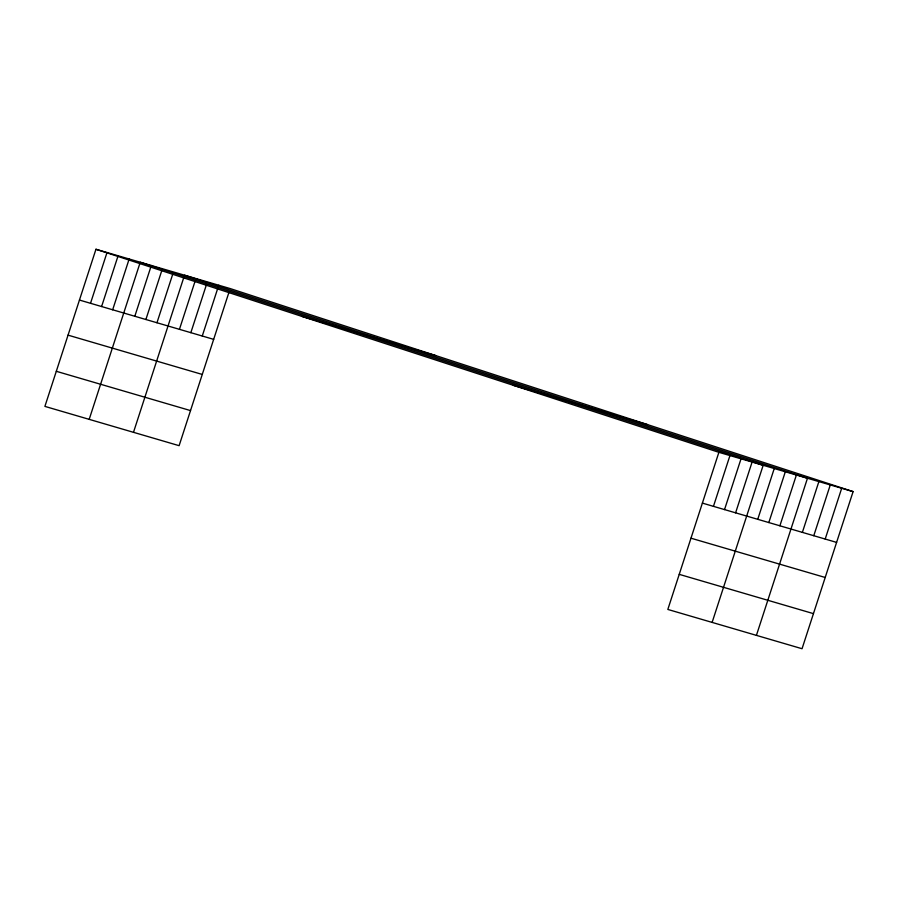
<?xml version="1.0" encoding="UTF-8"?>
<svg xmlns="http://www.w3.org/2000/svg" width="898" height="898" viewBox="0 0 898 898"><rect width="100%" height="100%" fill="white"/><g stroke="black" fill="none" stroke-linecap="round" stroke-linejoin="round"><path stroke-width="1.35" d="M853.1 491.61L718.883 452.323L667.831 609.439L802.049 648.726L853.1 491.61L230.169 288.561L95.951 249.274L44.9 406.39L179.117 445.677L228.9 292.467M90.518 303.3L107.019 252.518M101.597 306.544L118.098 255.762M112.665 309.788L129.166 258.994M89.194 419.355L140.245 262.238L763.177 465.287L712.125 622.404M134.812 316.264L151.313 265.482M145.891 319.508L161.966 270.029M156.959 322.752L173.033 273.261M133.488 432.32L184.112 276.505M179.443 329.33L195.102 281.153M190.847 332.664L206.506 284.486M202.263 336.009L218.764 285.227M713.45 506.349L729.951 455.567M724.529 509.593L741.03 458.799M735.597 512.825L752.097 462.043M757.744 519.313L774.244 468.531M768.823 522.557L785.323 471.764M779.891 525.79L796.391 475.008M756.419 635.369L807.47 478.252L184.539 275.203M802.374 532.379L818.875 481.586M813.779 535.713L830.28 484.931M825.195 539.058L841.695 488.265M301.515 316.276L435.732 355.574M513.319 385.321L647.537 424.608M79.451 300.055L213.668 339.354M702.382 503.105L836.599 542.392M68.046 335.145L202.263 374.444M690.977 538.194L825.195 577.481M56.305 371.301L190.522 410.588M679.236 574.35L813.453 613.637M95.951 249.274L718.883 452.323"/></g></svg>
